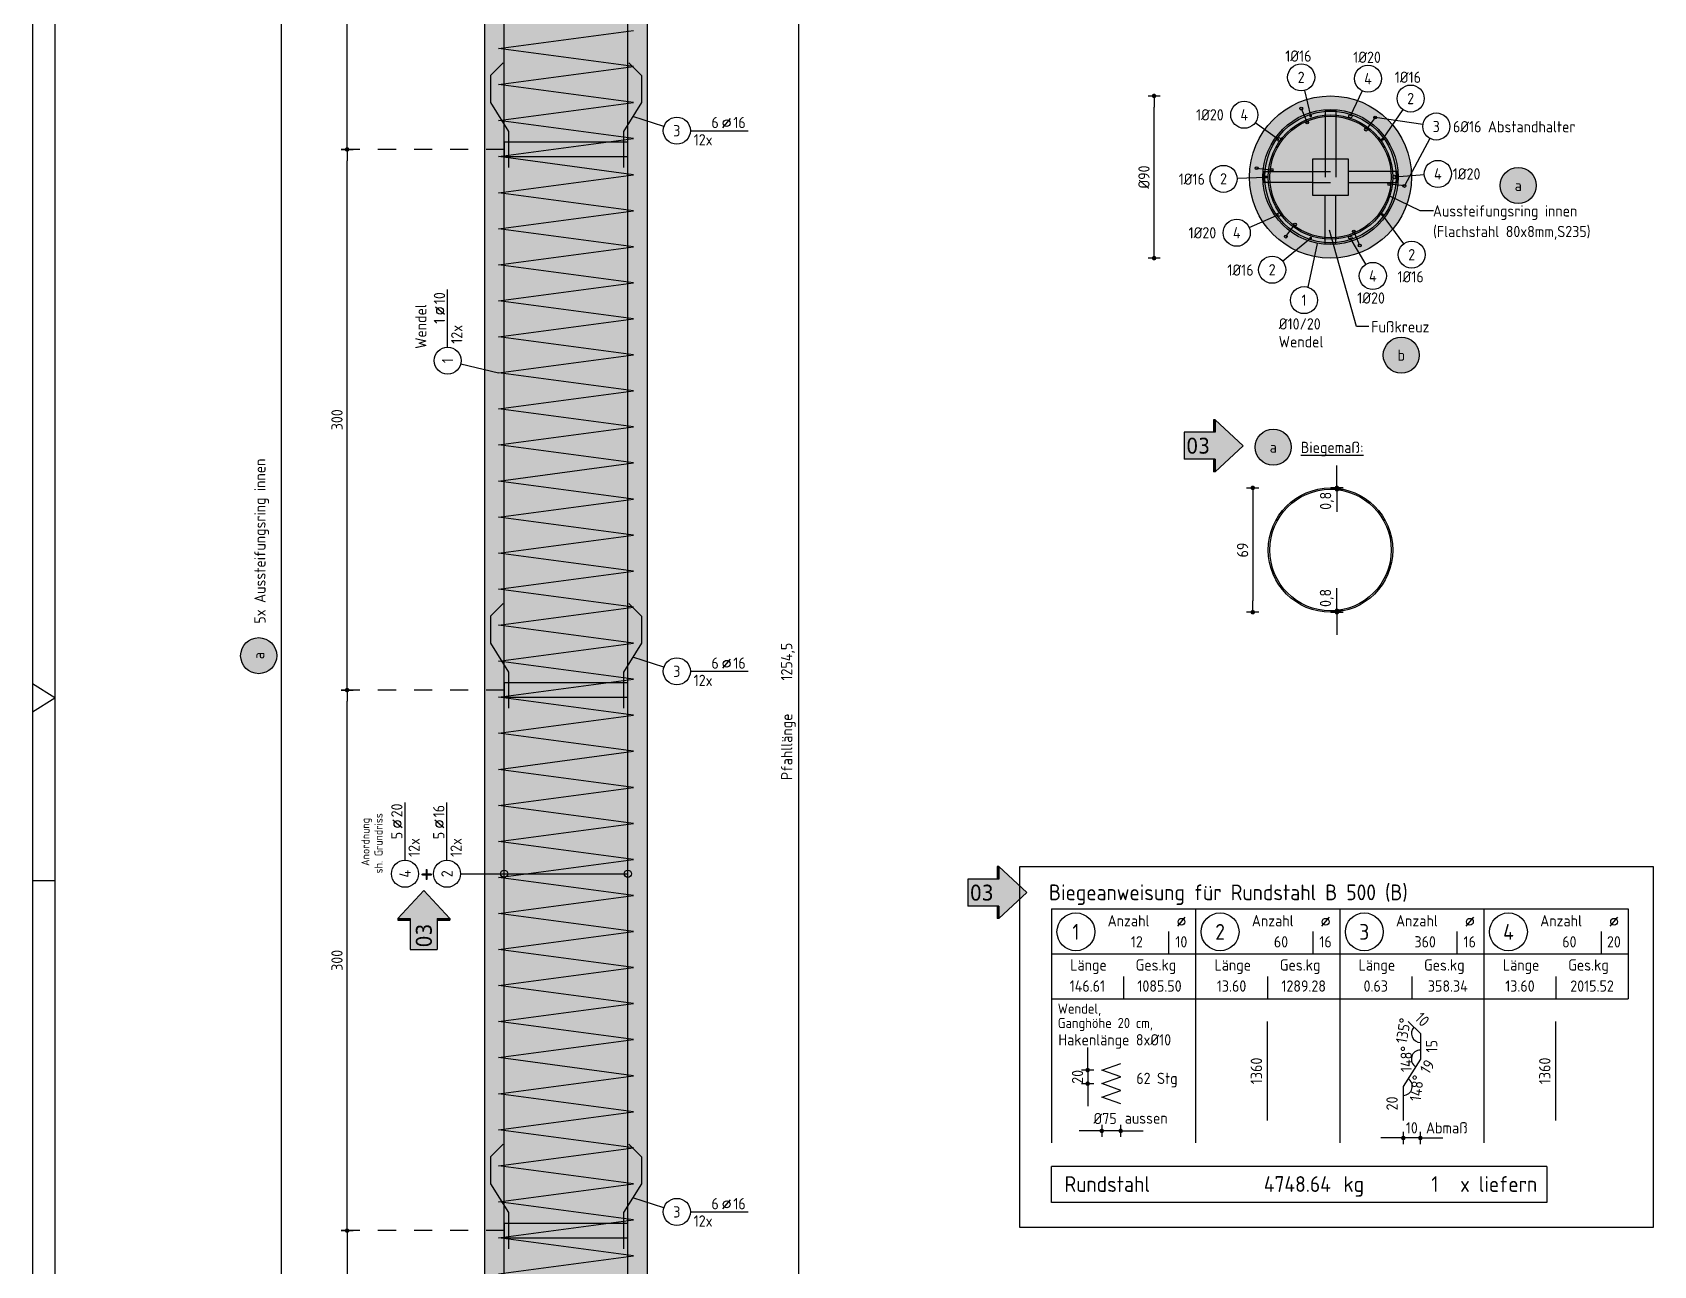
# Model space of a CAD drawing. Extents: x 15.6 to 35.4, y -17.8 to 3.5.
# Drawn here: x 15.6 to 24.6, y -10.4 to -3.56 of the extents above; entities that cross this region are included whole.
import ezdxf
from ezdxf.enums import TextEntityAlignment as Align

# ---------------------------------------------------------------- set-up
doc = ezdxf.new("R2010")
doc.units = 0
doc.header["$LTSCALE"] = 0.25
for name, pattern in [('AUSGEZOGEN', [1000.01, 1000, 0.01]), ('DASHDOT2', [0.5, 0.25, -0.125, 0, -0.125]), ('DOT', [0.175, 0.05, -0.125])]:
    doc.linetypes.add(name, pattern=pattern)
for name, color, linetype in [('1__LINE_ACI_7', 7, 'Continuous'), ('ACHSEN', 7, 'Continuous'), ('BETON', 7, 'Continuous'), ('grau_hell', 7, 'Continuous'), ('grau_mittel', 7, 'Continuous'), ('HILFE', 7, 'Continuous'), ('index', 7, 'Continuous'), ('MASSE', 7, 'Continuous'), ('OBJEKT', 7, 'Continuous'), ('POS', 7, 'Continuous'), ('RAHMEN', 7, 'Continuous'), ('RND', 7, 'Continuous'), ('RND_BILD', 7, 'Continuous'), ('STAHL', 7, 'Continuous'), ('TEXT', 7, 'Continuous')]:
    doc.layers.add(name, color=color, linetype=linetype)
doc.styles.add('helv', font='tahoma.ttf')
doc.styles.add('txt', font='isocp.shx')
doc.dimstyles.new('DOT_I', dxfattribs={"dimscale": 0.25, "dimtxt": 0.25, "dimasz": 0.25, "dimexe": 0.1, "dimexo": 0.3, "dimgap": 0.1, "dimtad": 1, "dimdec": 3, "dimzin": 3, "dimtxsty": 'txt', "dimblk": 'DOT', "dimblk1": 'DOT', "dimblk2": 'DOT', "dimsah": 1, "dimcen": 0.1, "dimse1": 1, "dimse2": 1, "dimazin": 0, "dimtfac": 1, "dimtdec": 4, "dimtix": 1, "dimtmove": 2, "dimatfit": 3, "dimfxl": 0, "dimtvp": 1, "dimtolj": 1, "dimtzin": 0, "dimarcsym": 0})

# ---------------------------------------------------------------- blocks, each defined once
blk = doc.blocks.new('DINA1')
at = {"layer": 'RAHMEN', "color": 5}
blk.add_line((2, 0.5), (83.6, 0.5), dxfattribs=at)
at = {"layer": 'RAHMEN', "color": 7, "linetype": 'Continuous'}
for p, q in [((42.05, 0.5), (41.74, 0)), ((42.36, 0), (42.05, 0.5))]:
    blk.add_line(p, q, dxfattribs=at)
at = {"layer": 'RAHMEN', "color": 7}
blk.add_line((46.1, 0), (46.1, 0.5), dxfattribs=at)
at = {"layer": 'RAHMEN'}
blk.add_line((0, 0), (84.1, 0), dxfattribs=at)
blk = doc.blocks.new('RND_LEI')
at = {"layer": 'RND', "color": 7, "linetype": 'Continuous'}
blk.add_line((1.022, 0.066), (1.19, 0.27), dxfattribs=at)
for centre, radius in [((0, 0), 0.3), ((1.106, 0.168), 0.075)]:
    blk.add_circle(centre, radius, dxfattribs=at)
at = {"layer": 'RND', "color": 7, "linetype": 'Continuous', "style": 'txt'}
blk.add_attdef('POSL', text='', height=0.25, dxfattribs=at).set_placement((0, 0), align=Align.MIDDLE)
blk.add_attdef('ANZ', text='', height=0.25, dxfattribs=at).set_placement((0.931, 0.057), align=Align.RIGHT)
for tag, p in [('DUM', (1.253, 0.057)), ('ABSTD', (1.674, 0.057)), ('POSTXT', (0.374, -0.327))]:
    blk.add_attdef(tag, p, '', height=0.25, dxfattribs=at)
blk = doc.blocks.new('DOT')
at = {"layer": 'MASSE', "color": 7, "linetype": 'Continuous'}
for p, q in [((0, 0), (-1, 0)), ((0, 0.54), (0, -0.54))]:
    blk.add_line(p, q, dxfattribs=at)
at = {"layer": 'MASSE', "color": 7, "linetype": 'Continuous', "const_width": 0.2}
blk.add_lwpolyline([(-0.1, 0, 1), (0.1, 0, 1)], format="xyb", close=True, dxfattribs=at)
blk = doc.blocks.new('*D27')
at = {"layer": 'Defpoints', "color": 0, "linetype": 'AUSGEZOGEN', "transparency": 16777216}
for p in [(17.349, -10.2057), (17.349, -13.2057), (17.349, -13.2057)]:
    blk.add_point(p, dxfattribs=at)
at = {"layer": 'MASSE', "color": 0, "linetype": 'AUSGEZOGEN', "lineweight": -2, "transparency": 16777216}
blk.add_line((17.349, -10.2682), (17.349, -13.1432), dxfattribs=at)
at = {"layer": 'MASSE', "color": 0, "linetype": 'AUSGEZOGEN', "lineweight": -2, "transparency": 16777216, "xscale": 0.0625, "yscale": 0.0625, "zscale": 0.0625}
for p, rotation in [((17.349, -10.2057), 90), ((17.349, -13.2057), 270)]:
    blk.add_blockref('DOT', p, dxfattribs=dict(at, rotation=rotation))
at = {"layer": 'MASSE', "color": 0, "linetype": 'AUSGEZOGEN', "transparency": 16777216, "insert": (17.2928, -11.7057), "char_height": 0.0625, "attachment_point": 5, "rotation": 90, "style": 'txt'}
blk.add_mtext('\\A1;300', dxfattribs=at)
blk = doc.blocks.new('*D28')
at = {"layer": 'Defpoints', "color": 0, "linetype": 'AUSGEZOGEN', "transparency": 16777216}
for p in [(17.349, -7.2057), (17.349, -7.2057), (17.349, -10.2057)]:
    blk.add_point(p, dxfattribs=at)
at = {"layer": 'MASSE', "color": 0, "linetype": 'AUSGEZOGEN', "lineweight": -2, "transparency": 16777216}
blk.add_line((17.349, -10.1432), (17.349, -7.2682), dxfattribs=at)
at = {"layer": 'MASSE', "color": 0, "linetype": 'AUSGEZOGEN', "lineweight": -2, "transparency": 16777216, "xscale": 0.0625, "yscale": 0.0625, "zscale": 0.0625}
for p, rotation in [((17.349, -7.2057), 90), ((17.349, -10.2057), 270)]:
    blk.add_blockref('DOT', p, dxfattribs=dict(at, rotation=rotation))
at = {"layer": 'MASSE', "color": 0, "linetype": 'AUSGEZOGEN', "transparency": 16777216, "insert": (17.2928, -8.7057), "char_height": 0.0625, "attachment_point": 5, "rotation": 90, "style": 'txt'}
blk.add_mtext('\\A1;300', dxfattribs=at)
blk = doc.blocks.new('*D29')
at = {"layer": 'Defpoints', "color": 0, "linetype": 'AUSGEZOGEN', "transparency": 16777216}
for p in [(17.349, -4.2057), (17.349, -4.2057), (17.349, -7.2057)]:
    blk.add_point(p, dxfattribs=at)
at = {"layer": 'MASSE', "color": 0, "linetype": 'AUSGEZOGEN', "lineweight": -2, "transparency": 16777216}
blk.add_line((17.349, -7.1432), (17.349, -4.2682), dxfattribs=at)
at = {"layer": 'MASSE', "color": 0, "linetype": 'AUSGEZOGEN', "lineweight": -2, "transparency": 16777216, "xscale": 0.0625, "yscale": 0.0625, "zscale": 0.0625}
for p, rotation in [((17.349, -4.2057), 90), ((17.349, -7.2057), 270)]:
    blk.add_blockref('DOT', p, dxfattribs=dict(at, rotation=rotation))
at = {"layer": 'MASSE', "color": 0, "linetype": 'AUSGEZOGEN', "transparency": 16777216, "insert": (17.2928, -5.7057), "char_height": 0.0625, "attachment_point": 5, "rotation": 90, "style": 'txt'}
blk.add_mtext('\\A1;300', dxfattribs=at)
blk = doc.blocks.new('*D30')
at = {"layer": 'Defpoints', "color": 0, "linetype": 'AUSGEZOGEN', "transparency": 16777216}
for p in [(17.349, -1.2057), (17.349, -1.2057), (17.349, -4.2057)]:
    blk.add_point(p, dxfattribs=at)
at = {"layer": 'MASSE', "color": 0, "linetype": 'AUSGEZOGEN', "lineweight": -2, "transparency": 16777216}
blk.add_line((17.349, -4.1432), (17.349, -1.2682), dxfattribs=at)
at = {"layer": 'MASSE', "color": 0, "linetype": 'AUSGEZOGEN', "lineweight": -2, "transparency": 16777216, "xscale": 0.0625, "yscale": 0.0625, "zscale": 0.0625}
for p, rotation in [((17.349, -1.2057), 90), ((17.349, -4.2057), 270)]:
    blk.add_blockref('DOT', p, dxfattribs=dict(at, rotation=rotation))
at = {"layer": 'MASSE', "color": 0, "linetype": 'AUSGEZOGEN', "transparency": 16777216, "insert": (17.2928, -2.7057), "char_height": 0.0625, "attachment_point": 5, "rotation": 90, "style": 'txt'}
blk.add_mtext('\\A1;300', dxfattribs=at)
blk = doc.blocks.new('pos_ausz')
at = {"layer": 'grau_hell', "true_color": 0xfcfcfc}
blk.add_hatch(color=7, dxfattribs=at).paths.add_polyline_path([(-0.4, 0, 1), (0.4, 0, 1)])
at = {"layer": 'POS', "color": 1, "linetype": 'Continuous'}
blk.add_circle((0, 0), 0.4, dxfattribs=at)
at = {"layer": 'POS', "color": 7, "linetype": 'Continuous', "style": 'txt'}
blk.add_attdef('POSNAME', text='', height=0.25, dxfattribs=at).set_placement((0, 0), align=Align.MIDDLE)
blk.add_attdef('POSABM', (0.6, 0.05), '', height=0.25, dxfattribs=at)
blk = doc.blocks.new('*D41')
at = {"layer": 'Defpoints', "color": 0, "linetype": 'AUSGEZOGEN', "transparency": 16777216}
for p in [(23.2702, -9.0778), (23.2683, -9.1467), (23.3037, -9.1113), (23.3037, -9.1823)]:
    blk.add_point(p, dxfattribs=at)
at = {"layer": 'RND_BILD', "color": 0, "linetype": 'AUSGEZOGEN', "lineweight": -2, "transparency": 16777216}
blk.add_arc((23.3037, -9.1113), 0.05, 135, 270, dxfattribs=at)
at = {"layer": 'RND_BILD', "color": 0, "linetype": 'AUSGEZOGEN', "transparency": 16777216, "insert": (23.2087, -9.0958), "char_height": 0.0625, "attachment_point": 5, "rotation": 80.70882, "style": 'txt'}
blk.add_mtext('\\A1;135°', dxfattribs=at)
blk = doc.blocks.new('*D42')
at = {"layer": 'Defpoints', "color": 0, "linetype": 'AUSGEZOGEN', "transparency": 16777216}
for p in [(23.2658, -9.2208), (23.3037, -9.1823), (23.3037, -9.2534), (23.2563, -9.3291)]:
    blk.add_point(p, dxfattribs=at)
at = {"layer": 'RND_BILD', "color": 0, "linetype": 'AUSGEZOGEN', "lineweight": -2, "transparency": 16777216}
blk.add_arc((23.3037, -9.2534), 0.05, 90, 237.99462, dxfattribs=at)
at = {"layer": 'RND_BILD', "color": 0, "linetype": 'AUSGEZOGEN', "transparency": 16777216, "insert": (23.2255, -9.2531), "char_height": 0.0625, "attachment_point": 5, "rotation": 89.77434, "style": 'txt'}
blk.add_mtext('\\A1;148°', dxfattribs=at)
blk = doc.blocks.new('*D43')
at = {"layer": 'Defpoints', "color": 0, "linetype": 'AUSGEZOGEN', "transparency": 16777216}
for p in [(23.2563, -9.3291), (23.209, -9.4049), (23.2469, -9.4375), (23.209, -9.4996)]:
    blk.add_point(p, dxfattribs=at)
at = {"layer": 'RND_BILD', "color": 0, "linetype": 'AUSGEZOGEN', "lineweight": -2, "transparency": 16777216}
blk.add_arc((23.209, -9.4049), 0.05, 270, 57.99462, dxfattribs=at)
at = {"layer": 'RND_BILD', "color": 0, "linetype": 'AUSGEZOGEN', "transparency": 16777216, "insert": (23.2838, -9.4143), "char_height": 0.0625, "attachment_point": 5, "rotation": 82.8527, "style": 'txt'}
blk.add_mtext('\\A1;148°', dxfattribs=at)
blk = doc.blocks.new('*D44')
at = {"layer": 'Defpoints', "color": 0, "linetype": 'AUSGEZOGEN', "transparency": 16777216}
for p in [(21.5361, -9.6521), (21.5361, -9.6521), (21.6411, -9.6521)]:
    blk.add_point(p, dxfattribs=at)
at = {"layer": 'MASSE', "color": 0, "linetype": 'AUSGEZOGEN', "lineweight": -2, "transparency": 16777216}
for p, q in [((21.4736, -9.6521), (21.4111, -9.6521)), ((21.6411, -9.6521), (21.5361, -9.6521)), ((21.7036, -9.6521), (21.7661, -9.6521))]:
    blk.add_line(p, q, dxfattribs=at)
at = {"layer": 'MASSE', "color": 0, "linetype": 'AUSGEZOGEN', "lineweight": -2, "transparency": 16777216, "xscale": 0.0625, "yscale": 0.0625, "zscale": 0.0625}
blk.add_blockref('DOT', (21.5361, -9.6521), dxfattribs=at)
at = {"layer": 'MASSE', "color": 0, "linetype": 'AUSGEZOGEN', "lineweight": -2, "transparency": 16777216, "xscale": 0.0625, "yscale": 0.0625, "zscale": 0.0625, "rotation": 180}
blk.add_blockref('DOT', (21.6411, -9.6521), dxfattribs=at)
at = {"layer": 'MASSE', "color": 0, "linetype": 'AUSGEZOGEN', "transparency": 16777216, "insert": (21.5547, -9.5835), "char_height": 0.0625, "attachment_point": 5, "style": 'txt'}
blk.add_mtext('\\A1;%%C75', dxfattribs=at)
blk = doc.blocks.new('*D45')
at = {"layer": 'Defpoints', "color": 0, "linetype": 'AUSGEZOGEN', "transparency": 16777216}
for p in [(21.4579, -9.3148), (21.4579, -9.3898), (21.4579, -9.3898)]:
    blk.add_point(p, dxfattribs=at)
at = {"layer": 'MASSE', "color": 0, "linetype": 'AUSGEZOGEN', "lineweight": -2, "transparency": 16777216}
for p, q in [((21.4579, -9.2523), (21.4579, -9.1898)), ((21.4579, -9.3148), (21.4579, -9.3898)), ((21.4579, -9.4523), (21.4579, -9.5148))]:
    blk.add_line(p, q, dxfattribs=at)
at = {"layer": 'MASSE', "color": 0, "linetype": 'AUSGEZOGEN', "lineweight": -2, "transparency": 16777216, "xscale": 0.0625, "yscale": 0.0625, "zscale": 0.0625}
for p, rotation in [((21.4579, -9.3148), 270), ((21.4579, -9.3898), 90)]:
    blk.add_blockref('DOT', p, dxfattribs=dict(at, rotation=rotation))
at = {"layer": 'MASSE', "color": 0, "linetype": 'AUSGEZOGEN', "transparency": 16777216, "insert": (21.4016, -9.3523), "char_height": 0.0625, "attachment_point": 5, "rotation": 90, "style": 'txt'}
blk.add_mtext('\\A1;20', dxfattribs=at)
blk = doc.blocks.new('*D46')
at = {"layer": 'Defpoints', "color": 0, "linetype": 'AUSGEZOGEN', "transparency": 16777216}
for p in [(23.209, -9.6913), (23.209, -9.6913), (23.3037, -9.6913)]:
    blk.add_point(p, dxfattribs=at)
at = {"layer": 'MASSE', "color": 0, "linetype": 'AUSGEZOGEN', "lineweight": -2, "transparency": 16777216}
for p, q in [((23.1465, -9.6913), (23.084, -9.6913)), ((23.3037, -9.6913), (23.209, -9.6913)), ((23.3662, -9.6913), (23.4287, -9.6913))]:
    blk.add_line(p, q, dxfattribs=at)
at = {"layer": 'MASSE', "color": 0, "linetype": 'AUSGEZOGEN', "lineweight": -2, "transparency": 16777216, "xscale": 0.0625, "yscale": 0.0625, "zscale": 0.0625}
blk.add_blockref('DOT', (23.209, -9.6913), dxfattribs=at)
at = {"layer": 'MASSE', "color": 0, "linetype": 'AUSGEZOGEN', "lineweight": -2, "transparency": 16777216, "xscale": 0.0625, "yscale": 0.0625, "zscale": 0.0625, "rotation": 180}
blk.add_blockref('DOT', (23.3037, -9.6913), dxfattribs=at)
at = {"layer": 'MASSE', "color": 0, "linetype": 'AUSGEZOGEN', "transparency": 16777216, "insert": (23.2563, -9.6351), "char_height": 0.0625, "attachment_point": 5, "style": 'txt'}
blk.add_mtext('\\A1;10', dxfattribs=at)
blk = doc.blocks.new('RND_LIS2')
at = {"layer": 'RND', "color": 3, "linetype": 'Continuous'}
for p, q in [((0, 0), (0, -5.2)), ((0, 0), (3.2, 0)), ((3.2, 0), (3.2, -2)), ((2.6, -0.503), (2.6, -1)), ((0, -1), (3.2, -1)), ((1.6, -1.503), (1.6, -2)), ((0, -2), (3.2, -2))]:
    blk.add_line(p, q, dxfattribs=at)
at = {"layer": 'RND', "color": 7, "linetype": 'Continuous'}
blk.add_line((2.805, -0.39), (2.973, -0.186), dxfattribs=at)
at = {"layer": 'RND', "color": 1, "linetype": 'Continuous'}
blk.add_circle((0.545, -0.513), 0.42, dxfattribs=at)
at = {"layer": 'RND', "color": 7, "linetype": 'Continuous'}
blk.add_circle((2.889, -0.288), 0.075, dxfattribs=at)
at = {"layer": 'RND', "color": 7, "linetype": 'Continuous', "style": 'txt'}
for s, p in [('Anzahl', (1.249, -0.391)), ('Länge', (0.42, -1.373)), ('Ges.kg', (1.872, -1.373))]:
    blk.add_text(s, height=0.25, dxfattribs=at).set_placement(p)
at = {"layer": 'RND', "color": 1, "linetype": 'Continuous', "style": 'txt'}
blk.add_attdef('POS1', text='', height=0.35, dxfattribs=at).set_placement((0.545, -0.513), align=Align.MIDDLE)
at = {"layer": 'RND', "color": 7, "linetype": 'Continuous', "style": 'txt'}
for tag, p in [('STK1', (1.897, -0.859)), ('DS1', (2.885, -0.859)), ('LANG1', (0.8, -1.841)), ('GEW', (2.4, -1.841))]:
    blk.add_attdef(tag, text='', height=0.25, dxfattribs=at).set_placement(p, align=Align.CENTER)
blk = doc.blocks.new('*D49')
at = {"layer": 'Defpoints', "color": 0, "linetype": 'AUSGEZOGEN', "transparency": 16777216}
for p in [(19.8557, -0.7757), (19.8557, -0.7757), (19.8557, -13.3207)]:
    blk.add_point(p, dxfattribs=at)
at = {"layer": 'MASSE', "color": 0, "linetype": 'AUSGEZOGEN', "lineweight": -2, "transparency": 16777216}
blk.add_line((19.8557, -13.2582), (19.8557, -0.8382), dxfattribs=at)
at = {"layer": 'MASSE', "color": 0, "linetype": 'AUSGEZOGEN', "lineweight": -2, "transparency": 16777216, "xscale": 0.0625, "yscale": 0.0625, "zscale": 0.0625}
for p, rotation in [((19.8557, -0.7757), 90), ((19.8557, -13.3207), 270)]:
    blk.add_blockref('DOT', p, dxfattribs=dict(at, rotation=rotation))
at = {"layer": 'MASSE', "color": 0, "linetype": 'AUSGEZOGEN', "transparency": 16777216, "insert": (19.7948, -7.0482), "char_height": 0.0625, "attachment_point": 5, "rotation": 90, "style": 'txt'}
blk.add_mtext('\\A1;1254,5', dxfattribs=at)
blk = doc.blocks.new('hin_ind5')
at = {"layer": 'grau_hell', "linetype": 'AUSGEZOGEN'}
h = blk.add_hatch(color=9, dxfattribs=at)
h.dxf.hatch_style = 2
h.paths.add_polyline_path([(0, 0), (0.619, -0.577), (0.619, -0.3), (1.306, -0.3), (1.306, 0.3), (0.619, 0.3), (0.619, 0.577)])
h.paths.add_polyline_path([(0.34, -0.274), (1.311, -0.274), (1.311, 0.274), (0.34, 0.274)], flags=9)
at = {"layer": 'OBJEKT', "linetype": 'AUSGEZOGEN'}
for points in [[(0.619, 0.3), (0.66, 0.3), (0.66, 0.577), (0.619, 0.577)], [(0.619, -0.577), (0.66, -0.577), (0.66, -0.3), (0.619, -0.3)]]:
    blk.add_hatch(color=1, dxfattribs=at).paths.add_polyline_path(points)
at = {"layer": 'OBJEKT', "color": 1, "linetype": 'AUSGEZOGEN'}
for p, q in [((0, 0), (0.619, 0.577)), ((0.619, 0.577), (0.619, 0.3)), ((0.619, 0.577), (0.66, 0.577)), ((0.66, 0.577), (0.66, 0.3)), ((0, 0), (0.619, -0.577)), ((0.619, 0.3), (1.306, 0.3)), ((1.306, 0.3), (1.306, -0.3)), ((0.619, -0.3), (0.619, -0.577)), ((0.619, -0.3), (1.306, -0.3)), ((0.66, -0.3), (0.66, -0.577))]:
    blk.add_line(p, q, dxfattribs=at)
at = {"layer": 'OBJEKT', "color": 7, "linetype": 'AUSGEZOGEN'}
blk.add_line((0.619, -0.577), (0.66, -0.577), dxfattribs=at)
at = {"layer": 'index', "color": 1, "linetype": 'Continuous', "style": 'helv'}
blk.add_attdef('INDEX', text='', height=0.35, rotation=360, dxfattribs=at).set_placement((1.259, 0), align=Align.MIDDLE_RIGHT)
blk = doc.blocks.new('RND_SUM')
at = {"layer": 'RND', "color": 5, "linetype": 'Continuous'}
for p, q in [((0, 0), (0, 0.8)), ((11, 0.8), (0, 0.8)), ((11, 0.8), (11, 0)), ((11, 0), (0, 0))]:
    blk.add_line(p, q, dxfattribs=at)
at = {"layer": 'RND', "color": 1, "linetype": 'Continuous', "style": 'txt'}
for s, p in [('Rundstahl', (0.292, 0.235)), ('kg', (6.483, 0.235))]:
    blk.add_text(s, height=0.35, dxfattribs=at).set_placement(p)
blk.add_text('x liefern', height=0.35, dxfattribs=at).set_placement((10.784, 0.235), align=Align.RIGHT)
for tag, p in [('RND-S', (6.203, 0.235)), ('RND-Z', (8.59, 0.235))]:
    blk.add_attdef(tag, text='', height=0.35, dxfattribs=at).set_placement(p, align=Align.RIGHT)
blk = doc.blocks.new('*D57')
at = {"layer": 'Defpoints', "color": 0, "linetype": 'AUSGEZOGEN', "transparency": 16777216}
for p in [(21.8264, -3.9088), (21.8264, -3.9088), (21.8264, -4.8088)]:
    blk.add_point(p, dxfattribs=at)
at = {"layer": 'MASSE', "color": 0, "linetype": 'AUSGEZOGEN', "lineweight": -2, "transparency": 16777216}
blk.add_line((21.8264, -4.7463), (21.8264, -3.9713), dxfattribs=at)
at = {"layer": 'MASSE', "color": 0, "linetype": 'AUSGEZOGEN', "lineweight": -2, "transparency": 16777216, "xscale": 0.0625, "yscale": 0.0625, "zscale": 0.0625}
for p, rotation in [((21.8264, -3.9088), 90), ((21.8264, -4.8088), 270)]:
    blk.add_blockref('DOT', p, dxfattribs=dict(at, rotation=rotation))
at = {"layer": 'MASSE', "color": 0, "linetype": 'AUSGEZOGEN', "transparency": 16777216, "insert": (21.7702, -4.3588), "char_height": 0.0625, "attachment_point": 5, "rotation": 90, "style": 'txt'}
blk.add_mtext('\\A1;%%C90', dxfattribs=at)
blk = doc.blocks.new('RND_HIN')
at = {"layer": 'RND', "color": 7, "linetype": 'Continuous'}
blk.add_circle((0, 0), 0.3, dxfattribs=at)
at = {"layer": 'RND', "color": 7, "linetype": 'Continuous', "style": 'txt'}
blk.add_attdef('POSI', text='', height=0.25, dxfattribs=at).set_placement((0, 0), align=Align.MIDDLE)
blk = doc.blocks.new('*D58')
at = {"layer": 'Defpoints', "color": 0, "linetype": 'AUSGEZOGEN', "transparency": 16777216}
for p in [(22.8409, -6.0838), (22.8409, -6.0838), (22.8409, -6.0918)]:
    blk.add_point(p, dxfattribs=at)
at = {"layer": 'MASSE', "color": 0, "linetype": 'AUSGEZOGEN', "lineweight": -2, "transparency": 16777216}
for p, q in [((22.8409, -6.0213), (22.8409, -5.9588)), ((22.8409, -6.0918), (22.8409, -6.0838)), ((22.8409, -6.1543), (22.8409, -6.2168))]:
    blk.add_line(p, q, dxfattribs=at)
at = {"layer": 'MASSE', "color": 0, "linetype": 'AUSGEZOGEN', "lineweight": -2, "transparency": 16777216, "xscale": 0.0625, "yscale": 0.0625, "zscale": 0.0625}
for p, rotation in [((22.8409, -6.0838), 270), ((22.8409, -6.0918), 90)]:
    blk.add_blockref('DOT', p, dxfattribs=dict(at, rotation=rotation))
at = {"layer": 'MASSE', "color": 0, "linetype": 'AUSGEZOGEN', "transparency": 16777216, "insert": (22.7853, -6.1556), "char_height": 0.0625, "attachment_point": 5, "rotation": 90, "style": 'txt'}
blk.add_mtext('\\A1;0,8', dxfattribs=at)
blk = doc.blocks.new('*D59')
at = {"layer": 'Defpoints', "color": 0, "linetype": 'AUSGEZOGEN', "transparency": 16777216}
for p in [(22.8409, -6.7658), (22.8409, -6.7658), (22.8409, -6.7738)]:
    blk.add_point(p, dxfattribs=at)
at = {"layer": 'MASSE', "color": 0, "linetype": 'AUSGEZOGEN', "lineweight": -2, "transparency": 16777216}
for p, q in [((22.8409, -6.7033), (22.8409, -6.6408)), ((22.8409, -6.7738), (22.8409, -6.7658)), ((22.8409, -6.8363), (22.8409, -6.8988))]:
    blk.add_line(p, q, dxfattribs=at)
at = {"layer": 'MASSE', "color": 0, "linetype": 'AUSGEZOGEN', "lineweight": -2, "transparency": 16777216, "xscale": 0.0625, "yscale": 0.0625, "zscale": 0.0625}
for p, rotation in [((22.8409, -6.7658), 270), ((22.8409, -6.7738), 90)]:
    blk.add_blockref('DOT', p, dxfattribs=dict(at, rotation=rotation))
at = {"layer": 'MASSE', "color": 0, "linetype": 'AUSGEZOGEN', "transparency": 16777216, "insert": (22.7845, -6.6946), "char_height": 0.0625, "attachment_point": 5, "rotation": 90, "style": 'txt'}
blk.add_mtext('\\A1;0,8', dxfattribs=at)
blk = doc.blocks.new('*D56')
at = {"layer": 'Defpoints', "color": 0, "linetype": 'AUSGEZOGEN', "transparency": 16777216}
for p in [(22.3737, -6.0838), (22.3737, -6.7738), (22.3737, -6.7738)]:
    blk.add_point(p, dxfattribs=at)
at = {"layer": 'MASSE', "color": 0, "linetype": 'AUSGEZOGEN', "lineweight": -2, "transparency": 16777216}
blk.add_line((22.3737, -6.1463), (22.3737, -6.7113), dxfattribs=at)
at = {"layer": 'MASSE', "color": 0, "linetype": 'AUSGEZOGEN', "lineweight": -2, "transparency": 16777216, "xscale": 0.0625, "yscale": 0.0625, "zscale": 0.0625}
for p, rotation in [((22.3737, -6.0838), 90), ((22.3737, -6.7738), 270)]:
    blk.add_blockref('DOT', p, dxfattribs=dict(at, rotation=rotation))
at = {"layer": 'MASSE', "color": 0, "linetype": 'AUSGEZOGEN', "transparency": 16777216, "insert": (22.3174, -6.4288), "char_height": 0.0625, "attachment_point": 5, "rotation": 90, "style": 'txt'}
blk.add_mtext('\\A1;69', dxfattribs=at)

msp = doc.modelspace()

# ---------------------------------------------------------------- hatches: boundary and pattern name
at = {"layer": 'grau_mittel'}
h = msp.add_hatch(color=61, dxfattribs=at)
h.paths.add_polyline_path([(19.0133, -0.7207), (19.0133, -0.1757), (18.1133, -0.1757), (18.1133, -0.7207)])
h.paths.add_polyline_path([(18.1133, -13.3207), (19.0133, -13.3207), (19.0133, -0.7207), (18.1133, -0.7207)])
msp.add_hatch(color=61, dxfattribs=at).paths.add_polyline_path([(23.2552, -4.3588, 1), (22.3552, -4.3588, 1)])

# ---------------------------------------------------------------- linework, layer by layer
at = {"layer": '1__LINE_ACI_7'}
msp.add_lwpolyline([(22.7052, -4.4588), (22.9052, -4.4588), (22.9052, -4.2588), (22.7052, -4.2588)], close=True, dxfattribs=at)
at = {"layer": 'ACHSEN', "color": 102, "linetype": 'DASHDOT2'}
for p, q in [((18.2203, -4.2057), (17.349, -4.2057)), ((18.2203, -7.2057), (17.349, -7.2057)), ((18.2203, -10.2057), (17.349, -10.2057))]:
    msp.add_line(p, q, dxfattribs=at)
at = {"layer": 'BETON', "color": 6, "linetype": 'AUSGEZOGEN'}
for p, q in [((18.1133, -13.3207), (18.1133, -0.1757)), ((19.0133, -0.1757), (19.0133, -13.3207))]:
    msp.add_line(p, q, dxfattribs=at)
msp.add_circle((22.8052, -4.3588), 0.45, dxfattribs=at)
at = {"layer": 'HILFE', "color": 102, "linetype": 'AUSGEZOGEN'}
for p, q in [((22.7752, -3.9888), (22.8352, -3.9888)), ((22.4352, -4.3288), (22.4352, -4.3888)), ((23.1752, -4.3288), (23.1752, -4.3888)), ((23.3761, -4.5469), (23.3033, -4.5469)), ((22.9486, -5.1877), (22.7999, -4.6545)), ((22.7752, -4.7288), (22.8352, -4.7288)), ((23.0181, -5.1877), (22.9486, -5.1877))]:
    msp.add_line(p, q, dxfattribs=at)
at = {"layer": 'POS', "color": 1, "linetype": 'AUSGEZOGEN'}
for centre in [(23.847, -4.4055), (23.198, -5.3472), (22.4876, -5.8577), (16.8583, -7.0149)]:
    msp.add_circle(centre, 0.1, dxfattribs=at)
at = {"layer": 'RND', "color": 102, "linetype": 'AUSGEZOGEN'}
for p, q in [((22.6602, -3.8784), (22.6948, -4.0193)), ((22.9811, -3.8806), (22.9149, -4.0212)), ((19.1069, -4.0791), (18.9339, -4.0232)), ((22.6429, -3.979), (22.6759, -4.0563)), ((23.053, -4.0284), (23.0026, -4.0956)), ((23.3179, -4.067), (23.053, -4.0284)), ((23.2073, -3.9849), (23.094, -4.149)), ((22.3875, -4.0569), (22.518, -4.1501)), ((23.357, -4.1448), (23.2152, -4.4082)), ((22.3951, -4.3094), (22.4785, -4.3194)), ((22.2865, -4.3657), (22.4482, -4.3588)), ((23.2152, -4.4082), (23.1318, -4.3982)), ((23.3258, -4.3468), (23.1602, -4.3588)), ((23.3033, -4.5469), (23.1304, -4.463)), ((22.354, -4.6385), (22.518, -4.5675)), ((23.2115, -4.7291), (23.094, -4.5686)), ((22.5574, -4.6892), (22.6078, -4.622)), ((22.9674, -4.7386), (22.9344, -4.6614)), ((22.5396, -4.8258), (22.6948, -4.6983)), ((23.0017, -4.843), (22.9149, -4.6964)), ((17.9794, -5.3952), (18.1883, -5.4457)), ((19.1069, -7.0791), (18.9339, -7.0232)), ((17.978, -8.2253), (18.9063, -8.2253)), ((19.1069, -10.0791), (18.9339, -10.0232))]:
    msp.add_line(p, q, dxfattribs=at)
at = {"layer": 'RND', "color": 7, "linetype": 'AUSGEZOGEN'}
for p, q in [((19.2534, -4.1016), (19.5734, -4.1016)), ((17.9066, -5.3025), (17.9066, -4.9825)), ((19.2534, -7.1016), (19.5734, -7.1016)), ((17.6702, -8.1503), (17.6702, -7.8303)), ((17.903, -8.1503), (17.903, -7.8303)), ((19.2534, -10.1016), (19.5734, -10.1016))]:
    msp.add_line(p, q, dxfattribs=at)
at = {"layer": 'RND', "color": 102, "linetype": 'AUSGEZOGEN', "ltscale": 0.1}
msp.add_line((22.6813, -4.9705), (22.733, -4.7268), dxfattribs=at)
at = {"layer": 'RND', "color": 1, "linetype": 'AUSGEZOGEN'}
for p, q in [((21.5361, -9.3148), (21.6411, -9.2773)), ((21.6411, -9.3523), (21.5361, -9.3148)), ((21.5361, -9.3898), (21.6411, -9.3523)), ((21.6411, -9.4273), (21.5361, -9.3898)), ((21.5361, -9.4648), (21.6411, -9.4273)), ((21.6411, -9.5023), (21.5361, -9.4648))]:
    msp.add_line(p, q, dxfattribs=at)
for points in [[(18.2203, -13.2457), (18.2203, 0.3543)], [(18.9063, -13.2457), (18.9063, 0.3543)], [(18.1883, -10.4457), (18.9383, -10.3457), (18.1883, -10.2457), (18.9383, -10.1457), (18.1883, -10.0457), (18.9383, -9.9457), (18.1883, -9.8457), (18.9383, -9.7457), (18.1883, -9.6457), (18.9383, -9.5457), (18.1883, -9.4457), (18.9383, -9.3457), (18.1883, -9.2457), (18.9383, -9.1457), (18.1883, -9.0457), (18.9383, -8.9457), (18.1883, -8.8457), (18.9383, -8.7457), (18.1883, -8.6457), (18.9383, -8.5457), (18.1883, -8.4457), (18.9383, -8.3457), (18.1883, -8.2457), (18.9383, -8.1457), (18.1883, -8.0457), (18.9383, -7.9457), (18.1883, -7.8457), (18.9383, -7.7457), (18.1883, -7.6457), (18.9383, -7.5457), (18.1883, -7.4457), (18.9383, -7.3457), (18.1883, -7.2457), (18.9383, -7.1457), (18.1883, -7.0457), (18.9383, -6.9457), (18.1883, -6.8457), (18.9383, -6.7457), (18.1883, -6.6457), (18.9383, -6.5457), (18.1883, -6.4457), (18.9383, -6.3457), (18.1883, -6.2457), (18.9383, -6.1457), (18.1883, -6.0457), (18.9383, -5.9457), (18.1883, -5.8457), (18.9383, -5.7457), (18.1883, -5.6457), (18.9383, -5.5457), (18.1883, -5.4457), (18.9383, -5.3457), (18.1883, -5.2457), (18.9383, -5.1457), (18.1883, -5.0457), (18.9383, -4.9457), (18.1882, -4.8457), (18.9382, -4.7457), (18.1882, -4.6457), (18.9382, -4.5457), (18.1882, -4.4457), (18.9382, -4.3457), (18.1882, -4.2457), (18.9382, -4.1457), (18.1882, -4.0457), (18.9382, -3.9457), (18.1882, -3.8457), (18.9382, -3.7457), (18.1882, -3.6457), (18.9382, -3.5457)], [(18.215, -3.725), (18.1443, -3.7957), (18.1443, -3.9457), (18.2443, -4.1057), (18.2443, -4.3057)], [(18.9116, -3.725), (18.9823, -3.7957), (18.9823, -3.9457), (18.8823, -4.1057), (18.8823, -4.3057)], [(18.215, -6.725), (18.1443, -6.7957), (18.1443, -6.9457), (18.2443, -7.1057), (18.2443, -7.3057)], [(18.9116, -6.725), (18.9823, -6.7957), (18.9823, -6.9457), (18.8823, -7.1057), (18.8823, -7.3057)], [(18.215, -9.725), (18.1443, -9.7957), (18.1443, -9.9457), (18.2443, -10.1057), (18.2443, -10.3057)], [(18.9116, -9.725), (18.9823, -9.7957), (18.9823, -9.9457), (18.8823, -10.1057), (18.8823, -10.3057)]]:
    msp.add_lwpolyline(points, dxfattribs=at)
at = {"layer": 'RND', "color": 102, "linetype": 'AUSGEZOGEN'}
msp.add_lwpolyline([(16.9851, -13.3207), (16.9851, -0.7757)], dxfattribs=at)
at = {"layer": 'RND', "color": 7, "linetype": 'AUSGEZOGEN', "ltscale": 0.1, "const_width": 0.008}
for points in [[(22.6908, -4.0193, 1), (22.6988, -4.0193, 1)], [(23.09, -4.149, 1), (23.098, -4.149, 1)], [(22.4442, -4.3588, 1), (22.4522, -4.3588, 1)], [(23.09, -4.5686, 1), (23.098, -4.5686, 1)], [(22.6908, -4.6983, 1), (22.6988, -4.6983, 1)]]:
    msp.add_lwpolyline(points, format="xyb", close=True, dxfattribs=at)
at = {"layer": 'RND', "color": 1, "linetype": 'AUSGEZOGEN'}
for radius in [0.375, 0.365]:
    msp.add_circle((22.8052, -4.3588), radius, dxfattribs=at)
at = {"layer": 'RND', "color": 102, "linetype": 'AUSGEZOGEN'}
for centre in [(22.6429, -3.979), (23.053, -4.0284), (22.6759, -4.0563), (23.0026, -4.0956), (22.3951, -4.3094), (22.4785, -4.3194), (23.1318, -4.3982), (23.2152, -4.4082), (22.6078, -4.622), (22.9344, -4.6614), (22.5574, -4.6892), (22.9674, -4.7386)]:
    msp.add_circle(centre, 0.008, dxfattribs=at)
at = {"layer": 'RND', "color": 7, "linetype": 'AUSGEZOGEN'}
for centre, radius in [((22.9149, -4.0212), 0.01), ((22.518, -4.1501), 0.01), ((23.1602, -4.3588), 0.01), ((22.518, -4.5675), 0.01), ((22.9149, -4.6964), 0.01), ((18.2203, -8.2253), 0.02), ((18.9063, -8.2253), 0.02)]:
    msp.add_circle(centre, radius, dxfattribs=at)
at = {"layer": 'RND_BILD', "color": 1, "linetype": 'AUSGEZOGEN'}
for points in [[(22.4563, -9.5943), (22.4563, -9.0443)], [(23.2367, -9.0443), (23.3037, -9.1113), (23.3037, -9.2534), (23.209, -9.4049), (23.209, -9.5943)], [(24.0563, -9.5943), (24.0563, -9.0443)]]:
    msp.add_lwpolyline(points, dxfattribs=at)
at = {"layer": 'STAHL', "color": 102, "linetype": 'AUSGEZOGEN'}
for p, q in [((22.7752, -3.9888), (22.7752, -4.2588)), ((22.8352, -3.9888), (22.8352, -4.2588)), ((22.4352, -4.3288), (22.7052, -4.3288)), ((22.7052, -4.3888), (22.4352, -4.3888)), ((23.1752, -4.3288), (22.9052, -4.3288)), ((22.9052, -4.3888), (23.1752, -4.3888)), ((22.7752, -4.7288), (22.7752, -4.4588)), ((22.8352, -4.7288), (22.8352, -4.4588))]:
    msp.add_line(p, q, dxfattribs=at)
at = {"layer": 'STAHL', "color": 102, "linetype": 'DOT', "ltscale": 0.7}
for p, q in [((22.7752, -4.2588), (22.7752, -4.4588)), ((22.8352, -4.2588), (22.8352, -4.4588)), ((22.7052, -4.3288), (22.9052, -4.3288)), ((22.7052, -4.3888), (22.9052, -4.3888))]:
    msp.add_line(p, q, dxfattribs=at)
at = {"layer": 'STAHL', "color": 102, "linetype": 'AUSGEZOGEN'}
for points in [[(18.2203, -4.2457), (18.9063, -4.2457), (18.9063, -4.1657), (18.2203, -4.1657)], [(18.2203, -7.2457), (18.9063, -7.2457), (18.9063, -7.1657), (18.2203, -7.1657)], [(18.2203, -10.2457), (18.9063, -10.2457), (18.9063, -10.1657), (18.2203, -10.1657)]]:
    msp.add_lwpolyline(points, close=True, dxfattribs=at)
for centre, radius in [((22.8052, -4.3588), 0.345), ((22.8052, -4.3588), 0.337), ((22.8052, -6.4288), 0.345), ((22.8052, -6.4288), 0.337)]:
    msp.add_circle(centre, radius, dxfattribs=at)
at = {"layer": 'TEXT', "color": 1, "linetype": 'AUSGEZOGEN'}
msp.add_lwpolyline([(21.0798, -10.1867), (24.5977, -10.1867), (24.5977, -8.1875), (21.0798, -8.1875)], close=True, dxfattribs=at)

# ---------------------------------------------------------------- block references
at = {"layer": 'index', "color": 191, "linetype": 'AUSGEZOGEN'}
ref = msp.add_blockref('hin_ind5', (22.3206, -5.8497), dxfattribs=dict(at, xscale=-0.2499999999999991, yscale=0.2499999999999994, zscale=0.2499999999999994, rotation=359.9761684044309))
ref.add_attrib('INDEX', '03', dxfattribs={"color": 1, "linetype": 'Continuous', "height": 0.0875, "rotation": 359.97617, "style": 'helv'}).set_placement((22.1364, -5.8496), align=Align.MIDDLE_RIGHT)
ref = msp.add_blockref('hin_ind5', (21.12, -8.3298), dxfattribs=dict(at, xscale=-0.2499999999999992, yscale=0.2499999999999994, zscale=0.2499999999999994, rotation=359.9761684044309))
ref.add_attrib('INDEX', '03', dxfattribs={"color": 1, "linetype": 'Continuous', "height": 0.0875, "rotation": 359.97617, "style": 'helv'}).set_placement((20.9358, -8.3298), align=Align.MIDDLE_RIGHT)
ref = msp.add_blockref('hin_ind5', (17.7746, -8.3183), dxfattribs=dict(at, xscale=-0.2499999999999991, yscale=0.2499999999999994, zscale=0.2499999999999994, rotation=89.9761684044308))
ref.add_attrib('INDEX', '03', dxfattribs={"color": 1, "linetype": 'Continuous', "height": 0.0875, "rotation": 89.97617, "style": 'helv'}).set_placement((17.7746, -8.5025), align=Align.MIDDLE_RIGHT)
at = {"layer": 'POS', "color": 7, "linetype": 'AUSGEZOGEN', "xscale": 0.25, "yscale": 0.25, "zscale": 0.25}
for p, values in [((23.847, -4.4055), {'POSNAME': 'a'}), ((23.198, -5.3472), {'POSNAME': 'b'}), ((22.4876, -5.8577), {'POSNAME': 'a'})]:
    msp.add_blockref('pos_ausz', p, dxfattribs=at).add_auto_attribs(values)
at = {"layer": 'POS', "color": 7, "linetype": 'AUSGEZOGEN', "xscale": 0.25, "yscale": 0.25, "zscale": 0.25, "rotation": 90}
msp.add_blockref('pos_ausz', (16.8583, -7.0149), dxfattribs=at).add_auto_attribs({'POSNAME': 'a'})
at = {"layer": 'RAHMEN', "xscale": 0.25, "yscale": 0.25, "zscale": 0.25, "rotation": 270}
msp.add_blockref('DINA1', (15.6029, 3.2629), dxfattribs=at)
at = {"layer": 'RND', "color": 7, "linetype": 'AUSGEZOGEN', "xscale": 0.25, "yscale": 0.25, "zscale": 0.25}
for name, p, values in [('RND_HIN', (22.6424, -3.8056), {'POSI': '2'}), ('RND_HIN', (23.0132, -3.8128), {'POSI': '4'}), ('RND_HIN', (23.2499, -3.9232), {'POSI': '2'}), ('RND_HIN', (22.3265, -4.0133), {'POSI': '4'}), ('RND_LEI', (19.1784, -4.1016), {'POSL': '3', 'DUM': '16', 'ANZ': '6', 'POSTXT': '12x'}), ('RND_HIN', (23.392, -4.0784), {'POSI': '3'}), ('RND_HIN', (22.2116, -4.3689), {'POSI': '2'}), ('RND_HIN', (23.4006, -4.3413), {'POSI': '4'}), ('RND_HIN', (22.2851, -4.6681), {'POSI': '4'}), ('RND_HIN', (23.2558, -4.7896), {'POSI': '2'}), ('RND_HIN', (22.4816, -4.8734), {'POSI': '2'}), ('RND_HIN', (23.0401, -4.9074), {'POSI': '4'}), ('RND_HIN', (22.6583, -5.0419), {'POSI': '1'}), ('RND_LEI', (19.1784, -7.1016), {'POSL': '3', 'DUM': '16', 'ANZ': '6', 'POSTXT': '12x'}), ('RND_LEI', (19.1784, -10.1016), {'POSL': '3', 'DUM': '16', 'ANZ': '6', 'POSTXT': '12x'})]:
    msp.add_blockref(name, p, dxfattribs=at).add_auto_attribs(values)
at = {"layer": 'RND', "color": 7, "linetype": 'AUSGEZOGEN', "xscale": 0.25, "yscale": 0.25, "zscale": 0.25, "rotation": 90}
for p, values in [((17.9066, -5.3775), {'POSL': '1', 'DUM': '10', 'ANZ': '1', 'POSTXT': '12x'}), ((17.6702, -8.2253), {'POSL': '4', 'DUM': '20', 'ANZ': '5', 'POSTXT': '12x'}), ((17.903, -8.2253), {'POSL': '2', 'DUM': '16', 'ANZ': '5', 'POSTXT': '12x'})]:
    msp.add_blockref('RND_LEI', p, dxfattribs=at).add_auto_attribs(values)
at = {"layer": 'RND_BILD', "color": 6, "linetype": 'AUSGEZOGEN', "xscale": 0.25, "yscale": 0.25, "zscale": 0.25}
msp.add_blockref('RND_LIS2', (21.2563, -8.4193), dxfattribs=at).add_auto_attribs({'POS1': '1', 'STK1': '12', 'DS1': '10', 'LANG1': '146.61', 'GEW': '1085.50'})
at = {"layer": 'RND_BILD', "color": 7, "linetype": 'AUSGEZOGEN', "xscale": 0.25, "yscale": 0.25, "zscale": 0.25}
for name, p, values in [('RND_LIS2', (22.0563, -8.4193), {'POS1': '2', 'STK1': '60', 'DS1': '16', 'LANG1': '13.60', 'GEW': '1289.28'}), ('RND_LIS2', (22.8563, -8.4193), {'POS1': '3', 'STK1': '360', 'DS1': '16', 'LANG1': '0.63', 'GEW': '358.34'}), ('RND_LIS2', (23.6563, -8.4193), {'POS1': '4', 'STK1': '60', 'DS1': '20', 'LANG1': '13.60', 'GEW': '2015.52'}), ('RND_SUM', (21.2563, -10.0496), {'RND-S': '4748.64', 'RND-Z': '1'})]:
    msp.add_blockref(name, p, dxfattribs=at).add_auto_attribs(values)

# ---------------------------------------------------------------- texts
at = {"layer": 'RND', "color": 7, "linetype": 'AUSGEZOGEN', "style": 'txt'}
for s, p in [('Wendel, ', (21.292, -9.0014)), ('Ganghöhe 20 cm,', (21.292, -9.0815))]:
    msp.add_text(s, height=0.05625, dxfattribs=at).set_placement(p)
at = {"layer": 'RND_BILD', "color": 7, "linetype": 'AUSGEZOGEN', "style": 'txt'}
for s, rotation, p in [('10', 315, (23.3144, -9.0336)), ('15', 90, (23.3662, -9.1823)), ('1360', 90, (22.3938, -9.3193)), ('19', 57.99462, (23.3424, -9.296)), ('1360', 90, (23.9938, -9.3193)), ('20', 90, (23.1465, -9.4996))]:
    msp.add_text(s, height=0.063, rotation=rotation, dxfattribs=at).set_placement(p, align=Align.MIDDLE)
for s, p in [('Hakenlänge 8x%%C10', (21.2953, -9.1777)), ('62 Stg', (21.7279, -9.3918))]:
    msp.add_text(s, height=0.0625, dxfattribs=at).set_placement(p)
at = {"layer": 'TEXT', "color": 7, "linetype": 'AUSGEZOGEN', "style": 'txt'}
for s, p in [('1%%C16', (22.5542, -3.7186)), ('1%%C20', (22.9312, -3.7254)), ('1%%C16', (23.1618, -3.8363)), ('1%%C20', (22.059, -4.0448)), ('6%%C16 Abstandhalter', (23.4846, -4.1106)), ('1%%C20', (23.4834, -4.3728)), ('1%%C16', (21.9628, -4.4017)), ('Aussteifungsring innen', (23.3732, -4.578)), ('1%%C20', (22.0177, -4.6996)), ('(Flachstahl 80x8mm,S235)', (23.3744, -4.6923)), ('1%%C16', (22.2328, -4.9062)), ('1%%C16', (23.1767, -4.9435)), ('1%%C20', (22.9535, -5.0613)), ('%%C10/20', (22.5183, -5.2051)), ('Fußkreuz', (23.0313, -5.2209)), ('Wendel', (22.5177, -5.3038)), ('%%UBiegemaß:', (22.6401, -5.8903)), ('aussen', (21.6635, -9.6121)), ('Abmaß', (23.3346, -9.6662))]:
    msp.add_text(s, height=0.0625, dxfattribs=at).set_placement(p)
for s, p in [('Wendel', (17.7892, -5.3122)), ('Pfahllänge', (19.8192, -7.7056))]:
    msp.add_text(s, height=0.0625, rotation=90, dxfattribs=at).set_placement(p)
at = {"layer": 'TEXT', "color": 7, "linetype": 'DASHDOT2', "style": 'txt'}
msp.add_text('5x Aussteifungsring innen', height=0.0625, rotation=90, dxfattribs=at).set_placement((16.8965, -6.8373))
at = {"layer": 'TEXT', "color": 102, "linetype": 'AUSGEZOGEN', "style": 'txt'}
for s, p in [('sh. Grundriss', (17.5458, -8.2229)), ('Anordnung', (17.4732, -8.1815))]:
    msp.add_text(s, height=0.045, rotation=90, dxfattribs=at).set_placement(p)
at = {"layer": 'TEXT', "color": 6, "linetype": 'AUSGEZOGEN', "style": 'txt'}
msp.add_text('+', height=0.125, rotation=180, dxfattribs=at).set_placement((17.8287, -8.18))
at = {"layer": 'TEXT', "color": 1, "linetype": 'AUSGEZOGEN', "style": 'txt'}
msp.add_text('Biegeanweisung für Rundstahl B 500 (B)', height=0.0875, dxfattribs=at).set_placement((21.243, -8.3721))

# ---------------------------------------------------------------- dimensions: what is measured, and where the dimension line sits
at = {"layer": 'MASSE', "color": 7, "linetype": 'AUSGEZOGEN'}
for base, p1, p2, override, picture, middle in [((19.8557, -0.7757), (19.8557, -13.3207), (19.8557, -0.7757), {"dimdec": 1, "dimlfac": 100}, '*D49', (19.7948, -7.0482)), ((17.349, -1.2057), (17.349, -4.2057), (17.349, -1.2057), {"dimdec": 0, "dimlfac": 100}, '*D30', (17.2928, -2.7057)), ((17.349, -4.2057), (17.349, -7.2057), (17.349, -4.2057), {"dimdec": 0, "dimlfac": 100}, '*D29', (17.2928, -5.7057)), ((22.3737, -6.7738), (22.3737, -6.0838), (22.3737, -6.7738), {"dimdec": 0, "dimlfac": 100}, '*D56', (22.3174, -6.4288)), ((17.349, -7.2057), (17.349, -10.2057), (17.349, -7.2057), {"dimdec": 0, "dimlfac": 100}, '*D28', (17.2928, -8.7057)), ((17.349, -13.2057), (17.349, -10.2057), (17.349, -13.2057), {"dimdec": 0, "dimlfac": 100}, '*D27', (17.2928, -11.7057))]:
    dim = msp.add_linear_dim(base=base, p1=p1, p2=p2, angle=90, dimstyle='DOT_I', override=override, dxfattribs=at)
    dim.commit()
    dim.dimension.update_dxf_attribs({"geometry": picture, "text_midpoint": middle})
for base, p1, p2, text, picture, middle in [((21.8264, -3.9088), (21.8264, -4.8088), (21.8264, -3.9088), '%%C<>', '*D57', (21.7702, -4.3588)), ((21.4579, -9.3898), (21.4579, -9.3148), (21.4579, -9.3898), '20', '*D45', (21.4016, -9.3523))]:
    dim = msp.add_linear_dim(base=base, p1=p1, p2=p2, angle=90, text=text, dimstyle='DOT_I', override={"dimdec": 0, "dimlfac": 100}, dxfattribs=at)
    dim.commit()
    dim.dimension.update_dxf_attribs({"geometry": picture, "text_midpoint": middle})
for base, p1, p2, picture, middle in [((22.8409, -6.0838), (22.8409, -6.0918), (22.8409, -6.0838), '*D58', (22.7853, -6.1556)), ((22.8409, -6.7658), (22.8409, -6.7738), (22.8409, -6.7658), '*D59', (22.7845, -6.6946))]:
    dim = msp.add_linear_dim(base=base, p1=p1, p2=p2, angle=90, dimstyle='DOT_I', override={"dimdec": 1, "dimlfac": 100}, dxfattribs=at)
    dim.commit()
    dim.dimension.update_dxf_attribs({"geometry": picture, "text_midpoint": middle, "dimtype": 160})
dim = msp.add_linear_dim(base=(21.5361, -9.6521), p1=(21.6411, -9.6521), p2=(21.5361, -9.6521), text='%%C75', dimstyle='DOT_I', override={"dimdec": 0, "dimlfac": 100}, dxfattribs=at)
dim.commit()
dim.dimension.update_dxf_attribs({"geometry": '*D44', "text_midpoint": (21.5547, -9.5835), "dimtype": 160})
dim = msp.add_linear_dim(base=(23.209, -9.6913), p1=(23.3037, -9.6913), p2=(23.209, -9.6913), text='10', dimstyle='DOT_I', override={"dimdec": 1, "dimlfac": 100}, dxfattribs=at)
dim.commit()
dim.dimension.update_dxf_attribs({"geometry": '*D46', "text_midpoint": (23.2563, -9.6351)})
at = {"layer": 'RND_BILD', "color": 7, "linetype": 'AUSGEZOGEN'}
for base, center, p1, p2, picture, middle in [((23.2683, -9.1467), (23.3037, -9.1113), (23.3037, -9.1823), (23.2702, -9.0778), '*D41', (23.2087, -9.0958)), ((23.2658, -9.2208), (23.3037, -9.2534), (23.2563, -9.3291), (23.3037, -9.1823), '*D42', (23.2255, -9.2531)), ((23.2469, -9.4375), (23.209, -9.4049), (23.209, -9.4996), (23.2563, -9.3291), '*D43', (23.2838, -9.4143))]:
    dim = msp.add_angular_dim_3p(base=base, center=center, p1=p1, p2=p2, dimstyle='DOT_I', override={"dimdec": 1, "dimrnd": 0.0005, "dimadec": 0}, dxfattribs=at)
    dim.commit()
    dim.dimension.update_dxf_attribs({"geometry": picture, "text_midpoint": middle, "dimtype": 165})

doc.saveas('drawing.dxf')
